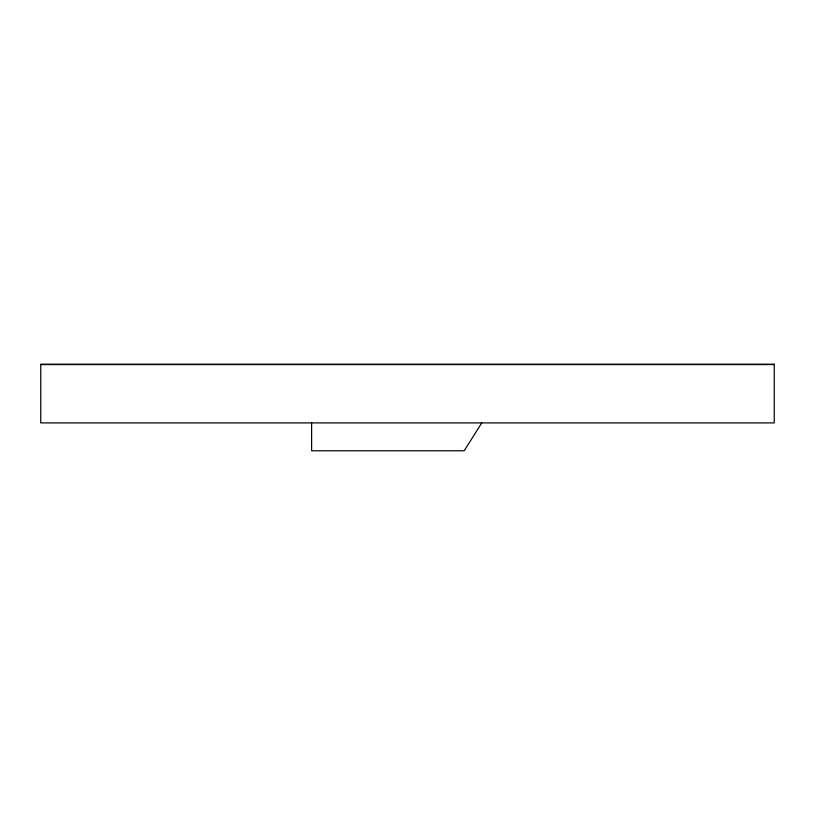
<?xml version="1.0" encoding="UTF-8"?>
<svg xmlns="http://www.w3.org/2000/svg" width="815" height="815" viewBox="0 0 815 815"><rect width="100%" height="100%" fill="white"/><g stroke="black" fill="none" stroke-linecap="round" stroke-linejoin="round"><path stroke-width="1.22" d="M481.787 422.904L464.183 450.777L311.615 450.777L311.615 422.904M40.75 364.57L774.25 364.57M774.25 364.224L40.75 364.224L40.75 422.904L774.25 422.904L774.25 364.224"/></g></svg>
